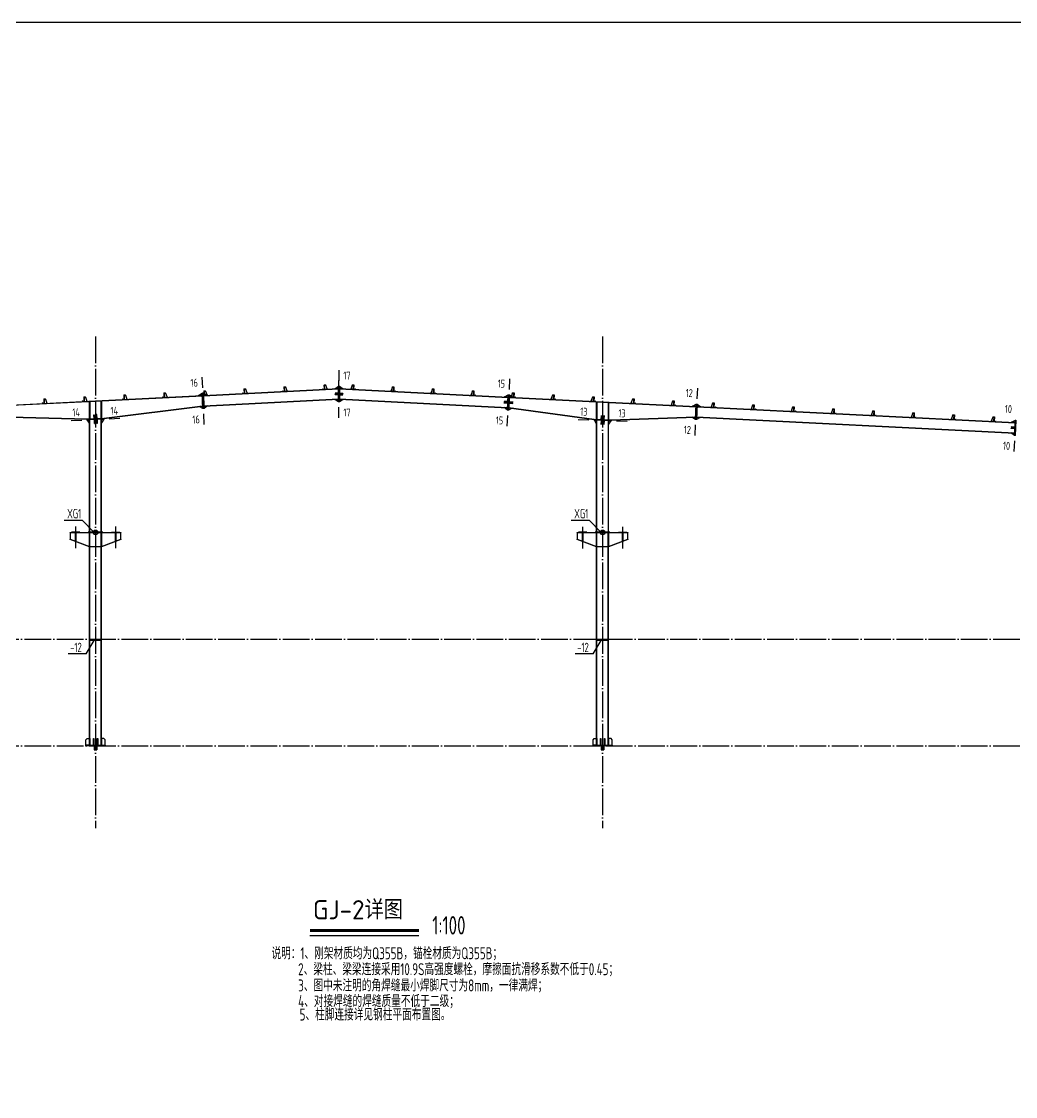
# Model space of a CAD drawing. Extents: x 447413 to 2975780, y -1432727 to 1301644.
# Drawn here: x 2298514 to 2335759, y -1131706 to -1091422 of the extents above; entities that cross this region are included whole.
import ezdxf
from ezdxf.enums import TextEntityAlignment as Align

# ---------------------------------------------------------------- set-up
doc = ezdxf.new("R2010")
doc.units = 0
doc.header["$LTSCALE"] = 1000
doc.header["$MEASUREMENT"] = 0
doc.linetypes.add('ACAD_ISO04W100', pattern=[30.5, 24, -3, 0.5, -3])
doc.linetypes.add('DOTE', pattern=[2.42, 2, -0.2, 0.02, -0.2])
for name, color, linetype in [('10', 7, 'Continuous'), ('116', 1, 'Continuous'), ('14', 2, 'Continuous'), ('DOTE', 1, 'Continuous'), ('PUB_TEXT', 7, 'Continuous'), ('TDB_中实线', 7, 'Continuous'), ('TDB_中心线', 1, 'ACAD_ISO04W100'), ('TEXT', 6, 'Continuous'), ('THIN', 7, 'Continuous'), ('XG', 5, 'Continuous'), ('图框', 253, 'Continuous'), ('柱子', 3, 'Continuous'), ('钢板标注', 253, 'Continuous')]:
    doc.layers.add(name, color=color, linetype=linetype)
doc.layers.add('檩条', color=7, linetype='Continuous', lineweight=18)
doc.styles.add('PkpmHz', font='Pkpmeng', dxfattribs={"width": 0.6, "bigfont": 'hztxt'})
doc.styles.add('TSSD_Label', font='Tssdeng.shx', dxfattribs={"width": 0.7, "bigfont": 'hztxt.shx'})
doc.styles.add('TSSD_REIN', font='Tssdeng.shx', dxfattribs={"width": 0.7, "bigfont": 'hztxt.shx'})
doc.styles.add('楷体', font='tssdeng.shx', dxfattribs={"bigfont": 'hztxt.shx'})

# ---------------------------------------------------------------- blocks, each defined once
blk = doc.blocks.new('A$C3FEA3028')
at = {"layer": 'DOTE', "linetype": 'DOTE', "ltscale": 2}
blk.add_line((63, 169), (63, 0), dxfattribs=at)
at = {"layer": 'TDB_中实线'}
for p, q in [((5, 154), (-45, 0)), ((55, 154), (5, 154)), ((55, 160), (55, 0)), ((61, 26), (56, 26)), ((61, 0), (-45, 0))]:
    blk.add_line(p, q, dxfattribs=at)
at = {"layer": 'TDB_中实线', "const_width": 3.75}
for points in [[(64, 127), (53, 127)], [(64, 63), (53, 63)]]:
    blk.add_lwpolyline(points, dxfattribs=at)
at = {"layer": 'TDB_中实线'}
blk.add_lwpolyline([(61, 26), (55, 26), (55, 160), (61, 160)], close=True, dxfattribs=at)
at = {"layer": 'TDB_中心线', "ltscale": 20}
for p, q in [((67, 127), (51, 127)), ((67, 63), (51, 63))]:
    blk.add_line(p, q, dxfattribs=at)
at = {"layer": '檩条'}
blk.add_lwpolyline([(3, 164), (61, 164), (61, 0), (116, 0), (128, 23), (124, 25), (113, 4), (64, 4), (64, 169), (0, 169), (-12, 146), (-8, 144), (3, 164)], dxfattribs=at)
blk = doc.blocks.new('A$C6B0021A6')
at = {"layer": '图框', "color": 153, "const_width": 58, "elevation": -84000}
blk.add_lwpolyline([(111420, 1020), (2520, 1020), (2520, 83120), (111420, 83120)], close=True, dxfattribs=at)

msp = doc.modelspace()

# ---------------------------------------------------------------- linework, layer by layer
for p, q in [((2310409.3, -1105089.2, -84000), (2310409.3, -1104879.3, -84000)), ((2309323.3, -1125670.7, -84000), (2313405.6, -1125670.7, -84000))]:
    msp.add_line(p, q)
at = {"const_width": 115.2, "elevation": -84000}
msp.add_lwpolyline([(2309323.3, -1125488.2), (2313405.6, -1125488.2)], dxfattribs=at)
at = {"layer": '10'}
for p, q in [((2310409.4, -1104489.2, -84000), (2310409.4, -1104889.2, -84000)), ((2305274.9, -1104744, -84000), (2305294.9, -1105143.5, -84000)), ((2316803.9, -1104807.7, -84000), (2316783.9, -1105207.2, -84000)), ((2323843.8, -1105160.2, -84000), (2323823.9, -1105559.7, -84000)), ((2305363.8, -1106521.8, -84000), (2305343.8, -1106122.3, -84000)), ((2310409.4, -1106274.2, -84000), (2310409.4, -1105874.2, -84000)), ((2316714.9, -1106585.4, -84000), (2316734.9, -1106185.9, -84000)), ((2300375.1, -1106377.6, -84000), (2300774.7, -1106360.9, -84000)), ((2302203.9, -1106301.2, -84000), (2301804.2, -1106317.9, -84000)), ((2319374.8, -1106337.8, -84000), (2319774.5, -1106354.1, -84000)), ((2321203.7, -1106412.2, -84000), (2320804, -1106395.9, -84000)), ((2323754.9, -1106938, -84000), (2323774.9, -1106538.5, -84000)), ((2335714.9, -1107536.6, -84000), (2335734.9, -1107137.1, -84000))]:
    msp.add_line(p, q, dxfattribs=at)
at = {"layer": '116'}
for p, q in [((2301239.4, -1118568.2, -84000), (2301239.4, -1118718.2, -84000)), ((2301247.9, -1118568.2, -84000), (2301247.9, -1118718.2, -84000)), ((2301330.9, -1118568.2, -84000), (2301330.9, -1118718.2, -84000)), ((2301339.4, -1118568.2, -84000), (2301339.4, -1118718.2, -84000)), ((2320239.4, -1118568.2, -84000), (2320239.4, -1118718.2, -84000)), ((2320247.9, -1118568.2, -84000), (2320247.9, -1118718.2, -84000)), ((2320330.9, -1118568.2, -84000), (2320330.9, -1118718.2, -84000)), ((2320339.4, -1118568.2, -84000), (2320339.4, -1118718.2, -84000)), ((2301239.4, -1118718.2, -84000), (2301339.4, -1118718.2, -84000)), ((2320239.4, -1118718.2, -84000), (2320339.4, -1118718.2, -84000))]:
    msp.add_line(p, q, dxfattribs=at)
at = {"layer": '14'}
for p, q in [((2305149.6, -1105441.2, -84000), (2305284.9, -1105344.3, -84000)), ((2305284.9, -1105344.3, -84000), (2305304.9, -1105343.3, -84000)), ((2305313.9, -1105923.6, -84000), (2305284.9, -1105344.3, -84000)), ((2305284.9, -1105344.3, -84000), (2305288.4, -1105414.2, -84000)), ((2305304.9, -1105343.3, -84000), (2305324.8, -1105342.3, -84000)), ((2305304.9, -1105343.3, -84000), (2305333.8, -1105922.6, -84000)), ((2305333.8, -1105922.6, -84000), (2305304.9, -1105343.3, -84000)), ((2305324.8, -1105342.3, -84000), (2305353.8, -1105921.6, -84000)), ((2305328.3, -1105412.2, -84000), (2305324.8, -1105342.3, -84000)), ((2305324.8, -1105342.3, -84000), (2305469.2, -1105425.2, -84000)), ((2310254.5, -1105185.9, -84000), (2310389.4, -1105089.2, -84000)), ((2310369.4, -1105180.2, -84000), (2310254.5, -1105185.9, -84000)), ((2310389.4, -1105351.2, -84000), (2310269.4, -1105351.2, -84000)), ((2310269.4, -1105351.2, -84000), (2310269.4, -1105361.2, -84000)), ((2310269.4, -1105361.2, -84000), (2310389.4, -1105361.2, -84000)), ((2310389.4, -1105159.2, -84000), (2310369.4, -1105180.2, -84000)), ((2310389.4, -1105674.2, -84000), (2310389.4, -1105089.2, -84000)), ((2310389.4, -1105089.2, -84000), (2310409.4, -1105089.2, -84000)), ((2310389.4, -1105089.2, -84000), (2310389.4, -1105159.2, -84000)), ((2310389.4, -1105361.2, -84000), (2310389.4, -1105351.2, -84000)), ((2310409.4, -1105674.2, -84000), (2310409.4, -1105089.2, -84000)), ((2310409.4, -1105089.2, -84000), (2310429.4, -1105089.2, -84000)), ((2310409.4, -1105089.2, -84000), (2310409.4, -1105674.2, -84000)), ((2310429.4, -1105089.2, -84000), (2310429.4, -1105674.2, -84000)), ((2310429.4, -1105159.2, -84000), (2310429.4, -1105089.2, -84000)), ((2310429.4, -1105089.2, -84000), (2310564.2, -1105185.9, -84000)), ((2310449.3, -1105180.2, -84000), (2310429.4, -1105159.2, -84000)), ((2310429.4, -1105351.2, -84000), (2310549.4, -1105351.2, -84000)), ((2310429.4, -1105361.2, -84000), (2310429.4, -1105351.2, -84000)), ((2310549.4, -1105361.2, -84000), (2310429.4, -1105361.2, -84000)), ((2310564.2, -1105185.9, -84000), (2310449.3, -1105180.2, -84000)), ((2310549.4, -1105351.2, -84000), (2310549.4, -1105361.2, -84000)), ((2301064.4, -1105657.4, -84000), (2301074.4, -1105656.9, -84000)), ((2301064.4, -1106308.8, -84000), (2301064.4, -1105657.4, -84000)), ((2301074.4, -1105656.9, -84000), (2301074.4, -1106308.3, -84000)), ((2301504.4, -1105635.4, -84000), (2301514.4, -1105634.9, -84000)), ((2301504.4, -1106290.4, -84000), (2301504.4, -1105635.4, -84000)), ((2301514.4, -1105634.9, -84000), (2301514.4, -1106290, -84000)), ((2305269.4, -1105435.2, -84000), (2305149.6, -1105441.2, -84000)), ((2305288.4, -1105414.2, -84000), (2305269.4, -1105435.2, -84000)), ((2305349.3, -1105431.2, -84000), (2305328.3, -1105412.2, -84000)), ((2305469.2, -1105425.2, -84000), (2305349.3, -1105431.2, -84000)), ((2310254.5, -1105586.4, -84000), (2310369.4, -1105580.7, -84000)), ((2310389.4, -1105669.7, -84000), (2310254.5, -1105586.4, -84000)), ((2310269.4, -1105407.6, -84000), (2310269.4, -1105397.6, -84000)), ((2310269.4, -1105397.6, -84000), (2310389.4, -1105397.6, -84000)), ((2310389.4, -1105407.6, -84000), (2310269.4, -1105407.6, -84000)), ((2310369.4, -1105580.7, -84000), (2310389.4, -1105599.7, -84000)), ((2310389.4, -1105397.6, -84000), (2310389.4, -1105407.6, -84000)), ((2310389.4, -1105599.7, -84000), (2310389.4, -1105669.7, -84000)), ((2310409.4, -1105674.2, -84000), (2310389.4, -1105674.2, -84000)), ((2310429.4, -1105674.2, -84000), (2310409.4, -1105674.2, -84000)), ((2310549.4, -1105397.6, -84000), (2310429.4, -1105397.6, -84000)), ((2310429.4, -1105397.6, -84000), (2310429.4, -1105407.6, -84000)), ((2310429.4, -1105407.6, -84000), (2310549.4, -1105407.6, -84000)), ((2310429.4, -1105599.7, -84000), (2310449.3, -1105580.7, -84000)), ((2310564.2, -1105586.4, -84000), (2310429.4, -1105669.7, -84000)), ((2310429.4, -1105669.7, -84000), (2310429.4, -1105599.7, -84000)), ((2310449.3, -1105580.7, -84000), (2310564.2, -1105586.4, -84000)), ((2310549.4, -1105407.6, -84000), (2310549.4, -1105397.6, -84000)), ((2316593.2, -1105716.2, -84000), (2316593.7, -1105706.2, -84000)), ((2316738, -1105723.5, -84000), (2316593.2, -1105716.2, -84000)), ((2316593.7, -1105706.2, -84000), (2316738.5, -1105713.5, -84000)), ((2316596, -1105660.3, -84000), (2316595.5, -1105670.3, -84000)), ((2316595.5, -1105670.3, -84000), (2316740.3, -1105677.6, -84000)), ((2316740.8, -1105667.6, -84000), (2316596, -1105660.3, -84000)), ((2316614.6, -1105489.1, -84000), (2316753.9, -1105405.9, -84000)), ((2316729.5, -1105494.8, -84000), (2316614.6, -1105489.1, -84000)), ((2316724.9, -1105985.2, -84000), (2316753.9, -1105405.9, -84000)), ((2316750.4, -1105475.8, -84000), (2316729.5, -1105494.8, -84000)), ((2316738.5, -1105713.5, -84000), (2316738, -1105723.5, -84000)), ((2316740.3, -1105677.6, -84000), (2316740.8, -1105667.6, -84000)), ((2316773.9, -1105406.9, -84000), (2316744.9, -1105986.2, -84000)), ((2316744.9, -1105986.2, -84000), (2316773.9, -1105406.9, -84000)), ((2316753.9, -1105405.9, -84000), (2316750.4, -1105475.8, -84000)), ((2316753.9, -1105405.9, -84000), (2316773.9, -1105406.9, -84000)), ((2316793.9, -1105407.9, -84000), (2316764.9, -1105987.2, -84000)), ((2316773.9, -1105406.9, -84000), (2316793.9, -1105407.9, -84000)), ((2316778.5, -1105715.5, -84000), (2316778, -1105725.5, -84000)), ((2316778, -1105725.5, -84000), (2316922.8, -1105732.7, -84000)), ((2316923.3, -1105722.7, -84000), (2316778.5, -1105715.5, -84000)), ((2316780.3, -1105679.6, -84000), (2316780.8, -1105669.6, -84000)), ((2316925.1, -1105686.8, -84000), (2316780.3, -1105679.6, -84000)), ((2316780.8, -1105669.6, -84000), (2316925.6, -1105676.9, -84000)), ((2316790.4, -1105477.8, -84000), (2316793.9, -1105407.9, -84000)), ((2316809.4, -1105498.8, -84000), (2316790.4, -1105477.8, -84000)), ((2316793.9, -1105407.9, -84000), (2316924.2, -1105504.6, -84000)), ((2316924.2, -1105504.6, -84000), (2316809.4, -1105498.8, -84000)), ((2316922.8, -1105732.7, -84000), (2316923.3, -1105722.7, -84000)), ((2316925.6, -1105676.9, -84000), (2316925.1, -1105686.8, -84000)), ((2320064.4, -1106325.8, -84000), (2320064.4, -1105673.9, -84000)), ((2320064.4, -1105673.9, -84000), (2320074.4, -1105674.4, -84000)), ((2320074.4, -1105674.4, -84000), (2320074.4, -1106326.2, -84000)), ((2320504.4, -1106343.7, -84000), (2320504.4, -1105695.9, -84000)), ((2320504.4, -1105695.9, -84000), (2320514.4, -1105696.4, -84000)), ((2320514.4, -1105696.4, -84000), (2320514.4, -1106344.1, -84000)), ((2323654.5, -1105841.6, -84000), (2323793.9, -1105758.5, -84000)), ((2323764.9, -1106337.7, -84000), (2323793.9, -1105758.5, -84000)), ((2323813.9, -1105759.5, -84000), (2323784.9, -1106338.7, -84000)), ((2323784.9, -1106338.7, -84000), (2323813.9, -1105759.5, -84000)), ((2323793.9, -1105758.5, -84000), (2323790.4, -1105828.4, -84000)), ((2323793.9, -1105758.5, -84000), (2323813.9, -1105759.5, -84000)), ((2323833.8, -1105760.5, -84000), (2323804.8, -1106339.7, -84000)), ((2323813.9, -1105759.5, -84000), (2323833.8, -1105760.5, -84000)), ((2323830.3, -1105830.4, -84000), (2323833.8, -1105760.5, -84000)), ((2323833.8, -1105760.5, -84000), (2323964.2, -1105857.1, -84000)), ((2301226.5, -1106156.9, -84000), (2301236.5, -1106156.4, -84000)), ((2301232.6, -1106301.7, -84000), (2301226.5, -1106156.9, -84000)), ((2301236.5, -1106156.4, -84000), (2301242.6, -1106301.3, -84000)), ((2301336.8, -1106152.3, -84000), (2301326.8, -1106152.7, -84000)), ((2301326.8, -1106152.7, -84000), (2301332.9, -1106297.6, -84000)), ((2301342.9, -1106297.1, -84000), (2301336.8, -1106152.3, -84000)), ((2305170.4, -1105851.1, -84000), (2305289.5, -1105836.2, -84000)), ((2305313.9, -1105923.6, -84000), (2305170.4, -1105851.1, -84000)), ((2305289.5, -1105836.2, -84000), (2305310.4, -1105853.6, -84000)), ((2305310.4, -1105853.6, -84000), (2305313.9, -1105923.6, -84000)), ((2305333.8, -1105922.6, -84000), (2305313.9, -1105923.6, -84000)), ((2305353.8, -1105921.6, -84000), (2305333.8, -1105922.6, -84000)), ((2305350.3, -1105851.6, -84000), (2305369.3, -1105830.7, -84000)), ((2305353.8, -1105921.6, -84000), (2305350.3, -1105851.6, -84000)), ((2305489.1, -1105824.7, -84000), (2305353.8, -1105921.6, -84000)), ((2305369.3, -1105830.7, -84000), (2305489.1, -1105824.7, -84000)), ((2316724.9, -1105985.2, -84000), (2316594.6, -1105888.6, -84000)), ((2316594.6, -1105888.6, -84000), (2316709.4, -1105894.3, -84000)), ((2316709.4, -1105894.3, -84000), (2316728.4, -1105915.3, -84000)), ((2316728.4, -1105915.3, -84000), (2316724.9, -1105985.2, -84000)), ((2316744.9, -1105986.2, -84000), (2316724.9, -1105985.2, -84000)), ((2316764.9, -1105987.2, -84000), (2316744.9, -1105986.2, -84000)), ((2316903.1, -1105915.5, -84000), (2316764.9, -1105987.2, -84000)), ((2316764.9, -1105987.2, -84000), (2316768.4, -1105917.3, -84000)), ((2316768.4, -1105917.3, -84000), (2316789.2, -1105900, -84000)), ((2316789.2, -1105900, -84000), (2316903.1, -1105915.5, -84000)), ((2323769.4, -1105847.3, -84000), (2323654.5, -1105841.6, -84000)), ((2323790.4, -1105828.4, -84000), (2323769.4, -1105847.3, -84000)), ((2323849.3, -1105851.4, -84000), (2323830.3, -1105830.4, -84000)), ((2323964.2, -1105857.1, -84000), (2323849.3, -1105851.4, -84000)), ((2300972.9, -1106312.6, -84000), (2301602.8, -1106286.3, -84000)), ((2300973.7, -1106332.6, -84000), (2300972.9, -1106312.6, -84000)), ((2301603.6, -1106306.3, -84000), (2300973.7, -1106332.6, -84000)), ((2300973.7, -1106332.6, -84000), (2301603.6, -1106306.3, -84000)), ((2300974.6, -1106352.5, -84000), (2300973.7, -1106332.6, -84000)), ((2301604.4, -1106326.2, -84000), (2300974.6, -1106352.5, -84000)), ((2300979.5, -1106352.3, -84000), (2301044.4, -1106349.6, -84000)), ((2301064.4, -1106478.8, -84000), (2300979.5, -1106352.3, -84000)), ((2301044.4, -1106349.6, -84000), (2301064.4, -1106368.8, -84000)), ((2301074.4, -1106308.3, -84000), (2301064.4, -1106308.8, -84000)), ((2301064.4, -1106368.8, -84000), (2301064.4, -1106478.8, -84000)), ((2301242.6, -1106301.3, -84000), (2301232.6, -1106301.7, -84000)), ((2301244.2, -1106341.3, -84000), (2301234.2, -1106341.7, -84000)), ((2301234.2, -1106341.7, -84000), (2301240.3, -1106486.6, -84000)), ((2301240.3, -1106486.6, -84000), (2301250.3, -1106486.2, -84000)), ((2301250.3, -1106486.2, -84000), (2301244.2, -1106341.3, -84000)), ((2301332.9, -1106297.6, -84000), (2301342.9, -1106297.1, -84000)), ((2301334.5, -1106337.5, -84000), (2301344.5, -1106337.1, -84000)), ((2301340.6, -1106482.4, -84000), (2301334.5, -1106337.5, -84000)), ((2301350.6, -1106482, -84000), (2301340.6, -1106482.4, -84000)), ((2301344.5, -1106337.1, -84000), (2301350.6, -1106482, -84000)), ((2301514.4, -1106290, -84000), (2301504.4, -1106290.4, -84000)), ((2301599.3, -1106326.5, -84000), (2301514.4, -1106460, -84000)), ((2301514.4, -1106350, -84000), (2301534.4, -1106329.2, -84000)), ((2301514.4, -1106460, -84000), (2301514.4, -1106350, -84000)), ((2301534.4, -1106329.2, -84000), (2301599.3, -1106326.5, -84000)), ((2301602.8, -1106286.3, -84000), (2301603.6, -1106306.3, -84000)), ((2301603.6, -1106306.3, -84000), (2301604.4, -1106326.2, -84000)), ((2319974.3, -1106362.2, -84000), (2319975.1, -1106342.2, -84000)), ((2320604.2, -1106387.8, -84000), (2319974.3, -1106362.2, -84000)), ((2319975.1, -1106342.2, -84000), (2319975.9, -1106322.2, -84000)), ((2320605, -1106367.8, -84000), (2319975.1, -1106342.2, -84000)), ((2319975.1, -1106342.2, -84000), (2320605, -1106367.8, -84000)), ((2319975.9, -1106322.2, -84000), (2320605.8, -1106347.9, -84000)), ((2320064.4, -1106495.9, -84000), (2319979.4, -1106362.4, -84000)), ((2319979.4, -1106362.4, -84000), (2320044.4, -1106365, -84000)), ((2320044.4, -1106365, -84000), (2320064.4, -1106385.9, -84000)), ((2320074.4, -1106326.2, -84000), (2320064.4, -1106325.8, -84000)), ((2320064.4, -1106385.9, -84000), (2320064.4, -1106495.9, -84000)), ((2320234.2, -1106372.8, -84000), (2320228.3, -1106517.6, -84000)), ((2320228.3, -1106517.6, -84000), (2320238.3, -1106518.1, -84000)), ((2320244.2, -1106373.2, -84000), (2320234.2, -1106372.8, -84000)), ((2320235.9, -1106332.8, -84000), (2320241.8, -1106187.9, -84000)), ((2320245.9, -1106333.2, -84000), (2320235.9, -1106332.8, -84000)), ((2320238.3, -1106518.1, -84000), (2320244.2, -1106373.2, -84000)), ((2320241.8, -1106187.9, -84000), (2320251.8, -1106188.3, -84000)), ((2320251.8, -1106188.3, -84000), (2320245.9, -1106333.2, -84000)), ((2320328.6, -1106521.7, -84000), (2320334.5, -1106376.8, -84000)), ((2320338.6, -1106522.1, -84000), (2320328.6, -1106521.7, -84000)), ((2320334.5, -1106376.8, -84000), (2320344.5, -1106377.2, -84000)), ((2320342, -1106192, -84000), (2320336.2, -1106336.9, -84000)), ((2320336.2, -1106336.9, -84000), (2320346.1, -1106337.3, -84000)), ((2320344.5, -1106377.2, -84000), (2320338.6, -1106522.1, -84000)), ((2320352, -1106192.4, -84000), (2320342, -1106192, -84000)), ((2320346.1, -1106337.3, -84000), (2320352, -1106192.4, -84000)), ((2320514.4, -1106344.1, -84000), (2320504.4, -1106343.7, -84000)), ((2320514.4, -1106404.2, -84000), (2320534.4, -1106385, -84000)), ((2320599.3, -1106387.6, -84000), (2320514.4, -1106514.2, -84000)), ((2320514.4, -1106514.2, -84000), (2320514.4, -1106404.2, -84000)), ((2320534.4, -1106385, -84000), (2320599.3, -1106387.6, -84000)), ((2320605, -1106367.8, -84000), (2320604.2, -1106387.8, -84000)), ((2320605.8, -1106347.9, -84000), (2320605, -1106367.8, -84000)), ((2323634.5, -1106252.6, -84000), (2323749.4, -1106248.6, -84000)), ((2323764.9, -1106337.7, -84000), (2323634.5, -1106252.6, -84000)), ((2323749.4, -1106248.6, -84000), (2323768.4, -1106267.8, -84000)), ((2323768.4, -1106267.8, -84000), (2323764.9, -1106337.7, -84000)), ((2323784.9, -1106338.7, -84000), (2323764.9, -1106337.7, -84000)), ((2323804.8, -1106339.7, -84000), (2323784.9, -1106338.7, -84000)), ((2323944.2, -1106256.6, -84000), (2323804.8, -1106339.7, -84000)), ((2323804.8, -1106339.7, -84000), (2323808.3, -1106269.8, -84000)), ((2323808.3, -1106269.8, -84000), (2323829.3, -1106250.9, -84000)), ((2323829.3, -1106250.9, -84000), (2323944.2, -1106256.6, -84000)), ((2335609.6, -1106440, -84000), (2335753.9, -1106357.1, -84000)), ((2335729.4, -1106446, -84000), (2335609.6, -1106440, -84000)), ((2335724.9, -1106936.4, -84000), (2335753.9, -1106357.1, -84000)), ((2335750.4, -1106427, -84000), (2335729.4, -1106446, -84000)), ((2335773.9, -1106358.1, -84000), (2335744.9, -1106937.4, -84000)), ((2335744.9, -1106937.4, -84000), (2335773.9, -1106358.1, -84000)), ((2335753.9, -1106357.1, -84000), (2335750.4, -1106427, -84000)), ((2335753.9, -1106357.1, -84000), (2335773.9, -1106358.1, -84000)), ((2335724.9, -1106936.4, -84000), (2335589.6, -1106839.5, -84000)), ((2335589.6, -1106839.5, -84000), (2335709.5, -1106845.5, -84000)), ((2335593.2, -1106667.4, -84000), (2335593.7, -1106657.4, -84000)), ((2335738, -1106674.7, -84000), (2335593.2, -1106667.4, -84000)), ((2335593.7, -1106657.4, -84000), (2335738.5, -1106664.7, -84000)), ((2335596, -1106611.5, -84000), (2335595.5, -1106621.5, -84000)), ((2335595.5, -1106621.5, -84000), (2335740.3, -1106628.7, -84000)), ((2335740.8, -1106618.8, -84000), (2335596, -1106611.5, -84000)), ((2335709.5, -1106845.5, -84000), (2335728.4, -1106866.5, -84000)), ((2335728.4, -1106866.5, -84000), (2335724.9, -1106936.4, -84000)), ((2335744.9, -1106937.4, -84000), (2335724.9, -1106936.4, -84000)), ((2335738.5, -1106664.7, -84000), (2335738, -1106674.7, -84000)), ((2335740.3, -1106628.7, -84000), (2335740.8, -1106618.8, -84000)), ((2335764.9, -1106938.4, -84000), (2335744.9, -1106937.4, -84000)), ((2300339.4, -1110568.2, -84000), (2301064.4, -1110568.2, -84000)), ((2300339.4, -1110580.2, -84000), (2300339.4, -1110568.2, -84000)), ((2301064.4, -1110580.2, -84000), (2300339.4, -1110580.2, -84000)), ((2300339.4, -1110580.2, -84000), (2300339.4, -1110826.2, -84000)), ((2301064.4, -1110580.2, -84000), (2300339.4, -1110580.2, -84000)), ((2300694.4, -1110556.2, -84000), (2300384.4, -1110556.2, -84000)), ((2300384.4, -1110556.2, -84000), (2300384.4, -1110568.2, -84000)), ((2300384.4, -1110568.2, -84000), (2300694.4, -1110568.2, -84000)), ((2300533.9, -1110898.6, -84000), (2300533.9, -1110580.2, -84000)), ((2300533.9, -1110580.2, -84000), (2300544.9, -1110580.2, -84000)), ((2300544.9, -1110580.2, -84000), (2300544.9, -1110902.7, -84000)), ((2300694.4, -1110568.2, -84000), (2300694.4, -1110556.2, -84000)), ((2301064.4, -1110568.2, -84000), (2301064.4, -1110580.2, -84000)), ((2301064.4, -1111096.2, -84000), (2301064.4, -1110580.2, -84000)), ((2301076.4, -1110568.2, -84000), (2301502.4, -1110568.2, -84000)), ((2301076.4, -1110579.2, -84000), (2301076.4, -1110568.2, -84000)), ((2301502.4, -1110579.2, -84000), (2301076.4, -1110579.2, -84000)), ((2301502.4, -1110568.2, -84000), (2301502.4, -1110579.2, -84000)), ((2301514.4, -1110568.2, -84000), (2302239.4, -1110568.2, -84000)), ((2301514.4, -1110580.2, -84000), (2301514.4, -1110568.2, -84000)), ((2302239.4, -1110580.2, -84000), (2301514.4, -1110580.2, -84000)), ((2301514.4, -1110580.2, -84000), (2301514.4, -1111096.2, -84000)), ((2302239.4, -1110580.2, -84000), (2301514.4, -1110580.2, -84000)), ((2301884.4, -1110556.2, -84000), (2302194.4, -1110556.2, -84000)), ((2301884.4, -1110568.2, -84000), (2301884.4, -1110556.2, -84000)), ((2302194.4, -1110568.2, -84000), (2301884.4, -1110568.2, -84000)), ((2302033.9, -1110902.7, -84000), (2302033.9, -1110580.2, -84000)), ((2302033.9, -1110580.2, -84000), (2302044.9, -1110580.2, -84000)), ((2302044.9, -1110580.2, -84000), (2302044.9, -1110898.6, -84000)), ((2302194.4, -1110556.2, -84000), (2302194.4, -1110568.2, -84000)), ((2302239.4, -1110568.2, -84000), (2302239.4, -1110580.2, -84000)), ((2302239.4, -1110826.2, -84000), (2302239.4, -1110580.2, -84000)), ((2319339.4, -1110568.2, -84000), (2320064.4, -1110568.2, -84000)), ((2319339.4, -1110580.2, -84000), (2319339.4, -1110568.2, -84000)), ((2320064.4, -1110580.2, -84000), (2319339.4, -1110580.2, -84000)), ((2319339.4, -1110580.2, -84000), (2319339.4, -1110826.2, -84000)), ((2320064.4, -1110580.2, -84000), (2319339.4, -1110580.2, -84000)), ((2319694.4, -1110556.2, -84000), (2319384.4, -1110556.2, -84000)), ((2319384.4, -1110556.2, -84000), (2319384.4, -1110568.2, -84000)), ((2319384.4, -1110568.2, -84000), (2319694.4, -1110568.2, -84000)), ((2319533.9, -1110898.6, -84000), (2319533.9, -1110580.2, -84000)), ((2319533.9, -1110580.2, -84000), (2319544.9, -1110580.2, -84000)), ((2319544.9, -1110580.2, -84000), (2319544.9, -1110902.7, -84000)), ((2319694.4, -1110568.2, -84000), (2319694.4, -1110556.2, -84000)), ((2320064.4, -1110568.2, -84000), (2320064.4, -1110580.2, -84000)), ((2320064.4, -1111096.2, -84000), (2320064.4, -1110580.2, -84000)), ((2320076.4, -1110568.2, -84000), (2320502.4, -1110568.2, -84000)), ((2320076.4, -1110579.2, -84000), (2320076.4, -1110568.2, -84000)), ((2320502.4, -1110579.2, -84000), (2320076.4, -1110579.2, -84000)), ((2320502.4, -1110568.2, -84000), (2320502.4, -1110579.2, -84000)), ((2320514.4, -1110568.2, -84000), (2321239.4, -1110568.2, -84000)), ((2320514.4, -1110580.2, -84000), (2320514.4, -1110568.2, -84000)), ((2321239.4, -1110580.2, -84000), (2320514.4, -1110580.2, -84000)), ((2320514.4, -1110580.2, -84000), (2320514.4, -1111096.2, -84000)), ((2321239.4, -1110580.2, -84000), (2320514.4, -1110580.2, -84000)), ((2320884.4, -1110556.2, -84000), (2321194.4, -1110556.2, -84000)), ((2320884.4, -1110568.2, -84000), (2320884.4, -1110556.2, -84000)), ((2321194.4, -1110568.2, -84000), (2320884.4, -1110568.2, -84000)), ((2321033.9, -1110902.7, -84000), (2321033.9, -1110580.2, -84000)), ((2321033.9, -1110580.2, -84000), (2321044.9, -1110580.2, -84000)), ((2321044.9, -1110580.2, -84000), (2321044.9, -1110898.6, -84000)), ((2321194.4, -1110556.2, -84000), (2321194.4, -1110568.2, -84000)), ((2321239.4, -1110568.2, -84000), (2321239.4, -1110580.2, -84000)), ((2321239.4, -1110826.2, -84000), (2321239.4, -1110580.2, -84000)), ((2300339.4, -1110826.2, -84000), (2301064.4, -1111096.2, -84000)), ((2300339.4, -1110826.2, -84000), (2301064.4, -1111096.2, -84000)), ((2300339.4, -1110838.2, -84000), (2300339.4, -1110826.2, -84000)), ((2301064.4, -1111108.2, -84000), (2300339.4, -1110838.2, -84000)), ((2300544.9, -1110902.7, -84000), (2300533.9, -1110898.6, -84000)), ((2301514.4, -1111096.2, -84000), (2302239.4, -1110826.2, -84000)), ((2301514.4, -1111096.2, -84000), (2302239.4, -1110826.2, -84000)), ((2302239.4, -1110838.2, -84000), (2301514.4, -1111108.2, -84000)), ((2302044.9, -1110898.6, -84000), (2302033.9, -1110902.7, -84000)), ((2302239.4, -1110826.2, -84000), (2302239.4, -1110838.2, -84000)), ((2319339.4, -1110826.2, -84000), (2320064.4, -1111096.2, -84000)), ((2319339.4, -1110826.2, -84000), (2320064.4, -1111096.2, -84000)), ((2319339.4, -1110838.2, -84000), (2319339.4, -1110826.2, -84000)), ((2320064.4, -1111108.2, -84000), (2319339.4, -1110838.2, -84000)), ((2319544.9, -1110902.7, -84000), (2319533.9, -1110898.6, -84000)), ((2320514.4, -1111096.2, -84000), (2321239.4, -1110826.2, -84000)), ((2320514.4, -1111096.2, -84000), (2321239.4, -1110826.2, -84000)), ((2321239.4, -1110838.2, -84000), (2320514.4, -1111108.2, -84000)), ((2321044.9, -1110898.6, -84000), (2321033.9, -1110902.7, -84000)), ((2321239.4, -1110826.2, -84000), (2321239.4, -1110838.2, -84000)), ((2301064.4, -1111096.2, -84000), (2301064.4, -1111108.2, -84000)), ((2301076.4, -1111097.2, -84000), (2301502.4, -1111097.2, -84000)), ((2301076.4, -1111108.2, -84000), (2301076.4, -1111097.2, -84000)), ((2301502.4, -1111108.2, -84000), (2301076.4, -1111108.2, -84000)), ((2301502.4, -1111097.2, -84000), (2301502.4, -1111108.2, -84000)), ((2301514.4, -1111108.2, -84000), (2301514.4, -1111096.2, -84000)), ((2320064.4, -1111096.2, -84000), (2320064.4, -1111108.2, -84000)), ((2320076.4, -1111097.2, -84000), (2320502.4, -1111097.2, -84000)), ((2320076.4, -1111108.2, -84000), (2320076.4, -1111097.2, -84000)), ((2320502.4, -1111108.2, -84000), (2320076.4, -1111108.2, -84000)), ((2320502.4, -1111097.2, -84000), (2320502.4, -1111108.2, -84000)), ((2320514.4, -1111108.2, -84000), (2320514.4, -1111096.2, -84000)), ((2300929.4, -1118338.2, -84000), (2300974.4, -1118293.2, -84000)), ((2300929.4, -1118543.2, -84000), (2300929.4, -1118338.2, -84000)), ((2300929.4, -1118568.2, -84000), (2300929.4, -1118543.2, -84000)), ((2300929.4, -1118543.2, -84000), (2301649.4, -1118543.2, -84000)), ((2301044.4, -1118543.2, -84000), (2300929.4, -1118543.2, -84000)), ((2301649.4, -1118568.2, -84000), (2300929.4, -1118568.2, -84000)), ((2300974.4, -1118293.2, -84000), (2301064.4, -1118293.2, -84000)), ((2301064.4, -1118523.2, -84000), (2301044.4, -1118543.2, -84000)), ((2301064.4, -1118293.2, -84000), (2301064.4, -1118523.2, -84000)), ((2301064.4, -1118543.2, -84000), (2301064.4, -1118293.2, -84000)), ((2301064.4, -1118293.2, -84000), (2301074.4, -1118293.2, -84000)), ((2301074.4, -1118543.2, -84000), (2301064.4, -1118543.2, -84000)), ((2301074.4, -1118293.2, -84000), (2301074.4, -1118543.2, -84000)), ((2301207.7, -1118543.2, -84000), (2301207.7, -1118293.2, -84000)), ((2301207.7, -1118293.2, -84000), (2301223.7, -1118293.2, -84000)), ((2301223.7, -1118543.2, -84000), (2301207.7, -1118543.2, -84000)), ((2301223.7, -1118293.2, -84000), (2301223.7, -1118543.2, -84000)), ((2301355, -1118543.2, -84000), (2301355, -1118293.2, -84000)), ((2301355, -1118293.2, -84000), (2301371, -1118293.2, -84000)), ((2301371, -1118543.2, -84000), (2301355, -1118543.2, -84000)), ((2301371, -1118293.2, -84000), (2301371, -1118543.2, -84000)), ((2301504.4, -1118543.2, -84000), (2301504.4, -1118293.2, -84000)), ((2301504.4, -1118293.2, -84000), (2301514.4, -1118293.2, -84000)), ((2301514.4, -1118543.2, -84000), (2301504.4, -1118543.2, -84000)), ((2301514.4, -1118293.2, -84000), (2301514.4, -1118523.2, -84000)), ((2301604.4, -1118293.2, -84000), (2301514.4, -1118293.2, -84000)), ((2301514.4, -1118293.2, -84000), (2301514.4, -1118543.2, -84000)), ((2301514.4, -1118523.2, -84000), (2301534.4, -1118543.2, -84000)), ((2301534.4, -1118543.2, -84000), (2301649.4, -1118543.2, -84000)), ((2301649.4, -1118338.2, -84000), (2301604.4, -1118293.2, -84000)), ((2301649.4, -1118543.2, -84000), (2301649.4, -1118338.2, -84000)), ((2301649.4, -1118543.2, -84000), (2301649.4, -1118568.2, -84000)), ((2319929.4, -1118338.2, -84000), (2319974.4, -1118293.2, -84000)), ((2319929.4, -1118543.2, -84000), (2319929.4, -1118338.2, -84000)), ((2319929.4, -1118568.2, -84000), (2319929.4, -1118543.2, -84000)), ((2319929.4, -1118543.2, -84000), (2320649.4, -1118543.2, -84000)), ((2320044.4, -1118543.2, -84000), (2319929.4, -1118543.2, -84000)), ((2320649.4, -1118568.2, -84000), (2319929.4, -1118568.2, -84000)), ((2319974.4, -1118293.2, -84000), (2320064.4, -1118293.2, -84000)), ((2320064.4, -1118523.2, -84000), (2320044.4, -1118543.2, -84000)), ((2320064.4, -1118293.2, -84000), (2320064.4, -1118523.2, -84000)), ((2320064.4, -1118543.2, -84000), (2320064.4, -1118293.2, -84000)), ((2320064.4, -1118293.2, -84000), (2320074.4, -1118293.2, -84000)), ((2320074.4, -1118543.2, -84000), (2320064.4, -1118543.2, -84000)), ((2320074.4, -1118293.2, -84000), (2320074.4, -1118543.2, -84000)), ((2320207.7, -1118543.2, -84000), (2320207.7, -1118293.2, -84000)), ((2320207.7, -1118293.2, -84000), (2320223.7, -1118293.2, -84000)), ((2320223.7, -1118543.2, -84000), (2320207.7, -1118543.2, -84000)), ((2320223.7, -1118293.2, -84000), (2320223.7, -1118543.2, -84000)), ((2320355, -1118543.2, -84000), (2320355, -1118293.2, -84000)), ((2320355, -1118293.2, -84000), (2320371, -1118293.2, -84000)), ((2320371, -1118543.2, -84000), (2320355, -1118543.2, -84000)), ((2320371, -1118293.2, -84000), (2320371, -1118543.2, -84000)), ((2320504.4, -1118543.2, -84000), (2320504.4, -1118293.2, -84000)), ((2320504.4, -1118293.2, -84000), (2320514.4, -1118293.2, -84000)), ((2320514.4, -1118543.2, -84000), (2320504.4, -1118543.2, -84000)), ((2320514.4, -1118293.2, -84000), (2320514.4, -1118523.2, -84000)), ((2320604.4, -1118293.2, -84000), (2320514.4, -1118293.2, -84000)), ((2320514.4, -1118293.2, -84000), (2320514.4, -1118543.2, -84000)), ((2320514.4, -1118523.2, -84000), (2320534.4, -1118543.2, -84000)), ((2320534.4, -1118543.2, -84000), (2320649.4, -1118543.2, -84000)), ((2320649.4, -1118338.2, -84000), (2320604.4, -1118293.2, -84000)), ((2320649.4, -1118543.2, -84000), (2320649.4, -1118338.2, -84000)), ((2320649.4, -1118543.2, -84000), (2320649.4, -1118568.2, -84000))]:
    msp.add_line(p, q, dxfattribs=at)
at = {"layer": '14', "ltscale": 100}
for p, q in [((2301076.4, -1114568.2, -84000), (2301502.4, -1114568.2, -84000)), ((2301502.4, -1114618.2, -84000), (2301076.4, -1114618.2, -84000)), ((2320076.4, -1114568.2, -84000), (2320502.4, -1114568.2, -84000)), ((2320502.4, -1114618.2, -84000), (2320076.4, -1114618.2, -84000))]:
    msp.add_line(p, q, dxfattribs=at)
at = {"layer": 'DOTE', "color": 8, "linetype": 'DOTE', "ltscale": 0.5}
for p, q in [((2301289.4, -1103222, -84000), (2301289.4, -1121646.1, -84000)), ((2320289.4, -1103222, -84000), (2320289.4, -1121646.1, -84000)), ((2261115.6, -1114568.2, -84000), (2362761.2, -1114568.2, -84000)), ((2261115.6, -1118568.2, -84000), (2362761.2, -1118568.2, -84000))]:
    msp.add_line(p, q, dxfattribs=at)
at = {"layer": 'DOTE'}
for p, q in [((2300539.4, -1110342, -84000), (2300539.4, -1111153.5, -84000)), ((2302039.4, -1110342, -84000), (2302039.4, -1111153.5, -84000)), ((2319539.4, -1110363.5, -84000), (2319539.4, -1111174.9, -84000)), ((2321039.4, -1110363.5, -84000), (2321039.4, -1111174.9, -84000))]:
    msp.add_line(p, q, dxfattribs=at)
at = {"layer": 'THIN'}
for p, q in [((2300932.2, -1115115.8, -84000), (2301231.4, -1114618.2, -84000)), ((2319932.2, -1115115.8, -84000), (2320231.4, -1114618.2, -84000)), ((2300932.2, -1115115.8, -84000), (2300258, -1115115.8, -84000)), ((2319932.2, -1115115.8, -84000), (2319258, -1115115.8, -84000))]:
    msp.add_line(p, q, dxfattribs=at)
at = {"layer": 'XG'}
for p, q in [((2300109.6, -1110103.1, -84000), (2300783.8, -1110103.1, -84000)), ((2300783.8, -1110103.1, -84000), (2301239.4, -1110568.2, -84000)), ((2319109.6, -1110103.1, -84000), (2319783.8, -1110103.1, -84000)), ((2319783.8, -1110103.1, -84000), (2320239.4, -1110568.2, -84000)), ((2301564.4, -1110558.2, -84000), (2301014.4, -1110558.2, -84000)), ((2301564.4, -1110578.2, -84000), (2301014.4, -1110578.2, -84000)), ((2320564.4, -1110558.2, -84000), (2320014.4, -1110558.2, -84000)), ((2320564.4, -1110578.2, -84000), (2320014.4, -1110578.2, -84000))]:
    msp.add_line(p, q, dxfattribs=at)
for centre, radius in [((2301289.4, -1110568.2, -84000), 90), ((2301289.4, -1110568.2, -84000), 80), ((2320289.4, -1110568.2, -84000), 90), ((2320289.4, -1110568.2, -84000), 80)]:
    msp.add_circle(centre, radius, dxfattribs=at)
at = {"layer": '柱子'}
for p, q in [((2305329.3, -1105432.2, -84000), (2310389.4, -1105179.2, -84000)), ((2305329.9, -1105444.1, -84000), (2310389.4, -1105191.2, -84000)), ((2310429.4, -1105179.2, -84000), (2316749.4, -1105495.8, -84000)), ((2310429.4, -1105191.2, -84000), (2316748.8, -1105507.8, -84000)), ((2297289.4, -1105834.2, -84000), (2301289.4, -1105634.2, -84000)), ((2297290, -1105846.1, -84000), (2301290, -1105646.2, -84000)), ((2301289.4, -1105634.2, -84000), (2305289.4, -1105434.2, -84000)), ((2301290, -1105646.2, -84000), (2305290, -1105446.1, -84000)), ((2305348.7, -1105819.7, -84000), (2310389.4, -1105567.6, -84000)), ((2305349.3, -1105831.7, -84000), (2310389.4, -1105579.7, -84000)), ((2310429.4, -1105567.6, -84000), (2316730, -1105883.3, -84000)), ((2310429.4, -1105579.7, -84000), (2316729.4, -1105895.3, -84000)), ((2316788.8, -1105509.8, -84000), (2320288.8, -1105685.1, -84000)), ((2316789.4, -1105497.8, -84000), (2320289.4, -1105673.2, -84000)), ((2320288.8, -1105685.1, -84000), (2323788.8, -1105860.3, -84000)), ((2320289.4, -1105673.2, -84000), (2323789.4, -1105848.3, -84000)), ((2301602.8, -1106286.3, -84000), (2305308.8, -1105821.6, -84000)), ((2301603.3, -1106298.3, -84000), (2305309.4, -1105833.7, -84000)), ((2316769.4, -1105897.3, -84000), (2319975.4, -1106334.3, -84000)), ((2316770, -1105885.3, -84000), (2319975.9, -1106322.2, -84000)), ((2323828.7, -1105862.3, -84000), (2335748.8, -1106459, -84000)), ((2323829.3, -1105850.4, -84000), (2335749.4, -1106447, -84000)), ((2297308.8, -1106221.6, -84000), (2300972.9, -1106312.6, -84000)), ((2297309.4, -1106233.7, -84000), (2300973.4, -1106324.6, -84000)), ((2301064.4, -1106348.8, -84000), (2301074.4, -1106348.4, -84000)), ((2301064.4, -1110568.2, -84000), (2301064.4, -1106348.8, -84000)), ((2301074.4, -1110568.2, -84000), (2301074.4, -1106348.4, -84000)), ((2301504.4, -1106330.4, -84000), (2301514.4, -1106330, -84000)), ((2301504.4, -1110568.2, -84000), (2301504.4, -1106330.4, -84000)), ((2301514.4, -1110568.2, -84000), (2301514.4, -1106330, -84000)), ((2320064.4, -1110568.2, -84000), (2320064.4, -1106365.9, -84000)), ((2320064.4, -1106365.9, -84000), (2320074.4, -1106366.3, -84000)), ((2320074.4, -1110568.2, -84000), (2320074.4, -1106366.3, -84000)), ((2320504.4, -1110568.2, -84000), (2320504.4, -1106383.8, -84000)), ((2320504.4, -1106383.8, -84000), (2320514.4, -1106384.2, -84000)), ((2320514.4, -1110568.2, -84000), (2320514.4, -1106384.2, -84000)), ((2320605.3, -1106359.9, -84000), (2323769.4, -1106247.8, -84000)), ((2320605.8, -1106347.9, -84000), (2323770, -1106235.8, -84000)), ((2323809.3, -1106249.9, -84000), (2335729.4, -1106846.5, -84000)), ((2323809.9, -1106237.9, -84000), (2335730, -1106834.5, -84000)), ((2301064.4, -1118543.2, -84000), (2301064.4, -1110568.2, -84000)), ((2301064.4, -1110568.2, -84000), (2301076.4, -1110568.2, -84000)), ((2301076.4, -1118543.2, -84000), (2301076.4, -1110568.2, -84000)), ((2301076.4, -1110568.2, -84000), (2301502.4, -1110568.2, -84000)), ((2301502.4, -1118543.2, -84000), (2301502.4, -1110568.2, -84000)), ((2301502.4, -1110568.2, -84000), (2301514.4, -1110568.2, -84000)), ((2301514.4, -1118543.2, -84000), (2301514.4, -1110568.2, -84000)), ((2320064.4, -1118543.2, -84000), (2320064.4, -1110568.2, -84000)), ((2320064.4, -1110568.2, -84000), (2320076.4, -1110568.2, -84000)), ((2320076.4, -1118543.2, -84000), (2320076.4, -1110568.2, -84000)), ((2320076.4, -1110568.2, -84000), (2320502.4, -1110568.2, -84000)), ((2320502.4, -1118543.2, -84000), (2320502.4, -1110568.2, -84000)), ((2320502.4, -1110568.2, -84000), (2320514.4, -1110568.2, -84000)), ((2320514.4, -1118543.2, -84000), (2320514.4, -1110568.2, -84000))]:
    msp.add_line(p, q, dxfattribs=at)
at = {"layer": '钢板标注', "const_width": 0.1, "elevation": -84000}
for points in [[(2300972.4, -1106122.3, 1), (2300972.3, -1106122.3, 1)], [(2301606.4, -1106095.2, 1), (2301606.3, -1106095.2, 1)]]:
    msp.add_lwpolyline(points, format="xyb", close=True, dxfattribs=at)

# ---------------------------------------------------------------- block references
msp.add_blockref('A$C6B0021A6', (2253722, -1174571.1))
at = {"layer": '檩条', "color": 2, "xscale": -1, "rotation": 2.868083558074064}
for p in [(2303921.7, -1105503.2, -84000), (2305421.7, -1105428, -84000), (2306921.7, -1105352.9, -84000), (2308421.7, -1105277.7, -84000), (2309921.7, -1105202.6, -84000), (2299421.7, -1105728.6, -84000), (2300921.7, -1105653.5, -84000), (2302421.7, -1105578.3, -84000)]:
    msp.add_blockref('A$C3FEA3028', p, dxfattribs=at)
at = {"layer": '檩条', "color": 2, "rotation": 357.131916441926}
for p in [(2310896.8, -1105202.6, -84000), (2312396.8, -1105277.7, -84000), (2313896.8, -1105352.9, -84000), (2315396.8, -1105428, -84000), (2316896.8, -1105503.2, -84000), (2318396.8, -1105578.3, -84000), (2319896.8, -1105653.5, -84000), (2321396.8, -1105728.6, -84000), (2322896.8, -1105803.8, -84000), (2324396.8, -1105878.9, -84000), (2325896.8, -1105953.9, -84000), (2327396.8, -1106029.1, -84000), (2328896.8, -1106104.2, -84000), (2330396.8, -1106179.5, -84000), (2331896.8, -1106254.7, -84000), (2333396.8, -1106329.8, -84000), (2334896.8, -1106404.4, -84000)]:
    msp.add_blockref('A$C3FEA3028', p, dxfattribs=at)

# ---------------------------------------------------------------- texts
at = {"layer": '10', "style": 'PkpmHz', "width": 0.77}
for p in [(2310709.4, -1104689.2, -84000), (2310709.4, -1106074.2, -84000)]:
    msp.add_text('17', height=300, dxfattribs=at).set_placement(p, align=Align.MIDDLE_CENTER)
for s, rotation, p in [('16', 2.86288, (2304985.3, -1104958.8, -84000)), ('15', -2.86868, (2316494.3, -1104992.4, -84000)), ('12', -2.8656, (2323534.2, -1105345, -84000)), ('14', 2.38974, (2300562.4, -1106069.5, -84000)), ('14', 2.38974, (2301991.6, -1106009.8, -84000)), ('16', 2.86288, (2305054.2, -1106337, -84000)), ('13', -2.32993, (2319586.8, -1106046.2, -84000)), ('13', -2.32993, (2321016, -1106104.3, -84000)), ('10', -2.8652, (2335494.3, -1105943.6, -84000)), ('15', -2.86868, (2316425.2, -1106370.7, -84000)), ('12', -2.8656, (2323465.2, -1106723.2, -84000)), ('10', -2.8652, (2335425.3, -1107321.9, -84000))]:
    msp.add_text(s, height=300, rotation=rotation, dxfattribs=at).set_placement(p, align=Align.MIDDLE_CENTER)
at = {"layer": 'PUB_TEXT', "style": '楷体'}
msp.add_text('GJ-2详图', height=720.04, dxfattribs=at).set_placement((2309433, -1125067.4, -84000))
at = {"layer": 'PUB_TEXT', "style": 'TSSD_REIN', "width": 0.7}
for s, p in [('说明：1、刚架材质均为Q355B，锚栓材质为Q355B；', (2307880.2, -1126563.9, -84000)), ('2、梁柱、梁梁连接采用10.9S高强度螺栓，摩擦面抗滑移系数不低于0.45；', (2308880.6, -1127160, -84000)), ('3、图中未注明的角焊缝最小焊脚尺寸为8mm，一律满焊；', (2308880.6, -1127768.7, -84000)), ('4、对接焊缝的焊缝质量不低于二级；', (2308880.6, -1128356.3, -84000)), ('5、柱脚连接详见钢柱平面布置图。', (2308934.6, -1128858.3, -84000))]:
    msp.add_text(s, height=450, dxfattribs=at).set_placement(p)
at = {"layer": 'TEXT', "ltscale": 99, "style": 'TSSD_REIN', "width": 0.7}
msp.add_text('1:100', height=691.23, dxfattribs=at).set_placement((2313906.8, -1125635.8, -84000))
at = {"layer": 'THIN', "style": 'TSSD_Label', "width": 0.7}
for p in [(2300553.4, -1114876.1, -84000), (2319553.4, -1114876.1, -84000)]:
    msp.add_text('-12', height=350, dxfattribs=at).set_placement(p, align=Align.MIDDLE_CENTER)
at = {"layer": 'XG', "style": 'TSSD_Label', "width": 0.7}
for p in [(2300488.4, -1109863.4, -84000), (2319488.4, -1109863.4, -84000)]:
    msp.add_text('XG1', height=350, dxfattribs=at).set_placement(p, align=Align.MIDDLE_CENTER)

doc.saveas('drawing.dxf')
